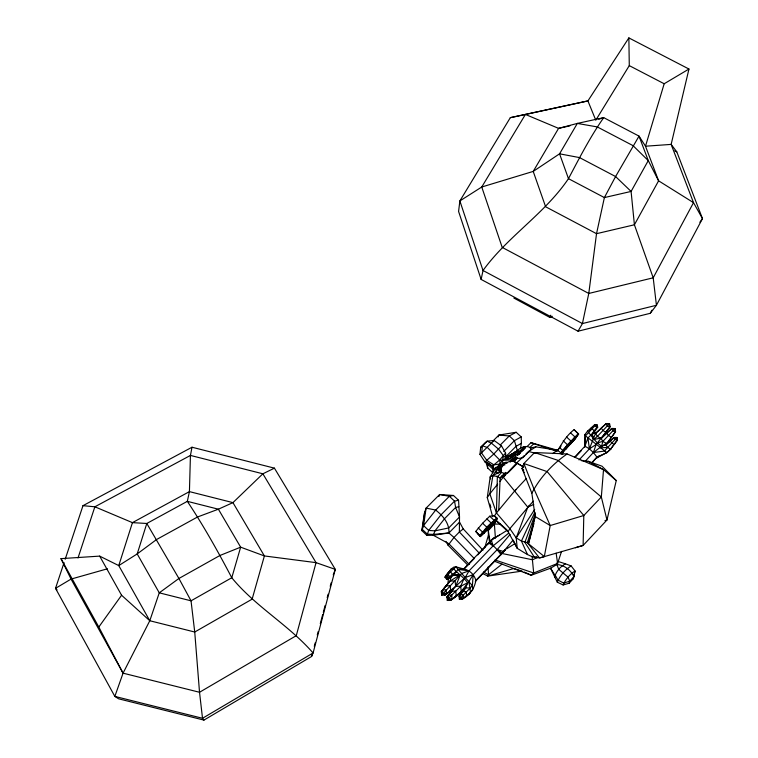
<?xml version="1.0" encoding="UTF-8"?>
<svg xmlns="http://www.w3.org/2000/svg" width="758" height="758" viewBox="0 0 758 758"><rect width="100%" height="100%" fill="white"/><g stroke="black" fill="none" stroke-linecap="round" stroke-linejoin="round"><path stroke-width="1.14" d="M585.432 461.054L593.4 452.517L601.587 446.272L605.879 444.88L614.293 437.451L616.946 437.518L616.946 440.531L610.569 449.134L606.902 452.592L596.972 457.121L591.392 463.091M584.579 447.163L584.844 434.694L587.497 431.141L594.433 424.925L597.029 425.001L597.683 427.237L592.424 434.609L591.079 434.884L587.943 437.944L584.579 447.163L584.844 444.861M494.472 515.781L497.324 518.444L480.165 536.114L475.721 531.434L482.59 523.247L489.696 516.226L494.462 515.781L496.443 512.948L497.343 476.877L501.569 472.471L504.458 473.38L508.144 472.727L516.624 464.086L516.406 463.015C511.271 458.031 500.043 464.635 500.801 471.467L501.569 472.471M467.648 582.712L465.677 587.952L459.054 596.214L459.376 599.227L462.219 599.218C469.41 595.305 474.565 588.663 475.844 580.448C473.93 572.66 465.999 567.202 458.059 569.41L453.701 575.256L448.149 578.96L446.576 579.15L444.946 577.16L446.481 574.791L451.19 568.974L453.587 568.68C457.974 573.635 463.583 577.302 467.648 582.712L460.693 586.266L451.673 595.115L448.357 595.134L448.215 598.991L447.296 600.45L450.603 600.431L459.045 594.281L468.804 581.613L473.163 574.649L497.163 549.664L510.096 534.447M498.745 510.181L500.147 477.957L504.458 473.38M574.621 457.235L584.977 446.187L585.479 435.859L584.844 434.694M508.694 533.139L493.107 545.864L469.088 570.812L465.223 577.539L455.681 586.322L449.778 593.372L453.483 589.013L445.003 595.115L441.706 595.134L441.308 591.6L447.931 583.745L448.31 579.273M499.778 481.548L503.331 477.18L503.549 475.058A16.288 3.572 -60.6 0 0 504.544 473.504M505.577 453.038L499.683 459.973L500.119 463.934L494.927 469.117L492.065 465.744L484.978 461.954L479.956 454.345L480.695 447.258L485.31 442.634L487.129 441.156L494.121 440.483L501.464 445.818L505.577 453.038L506.022 457.955L507.358 456.524L517.847 450.479L502.355 460.277L499.683 459.973L487.432 447.542L482.495 445.799L480.695 447.258M492.709 516.71L487.28 497.599L490.199 476.858L496.111 467.193M482.96 550.242L463.242 528.923L459.547 522.11L448.878 532.978L433.282 535.262L426.906 535.385L421.836 530.6L424.347 513.308L426.11 508.097L439.631 494.529L453.464 495.476L458.571 500.252L459.519 516.984L459.367 531.983L454.004 537.46L448.101 545.267L467.705 565.004M424.783 512.02L422.263 529.368L427.351 534.163L433.623 534.381L448.878 532.978L454.004 537.46L474.3 558.532M524.204 448.215L524.1 447.608L522.954 448.025M554.61 577.075C556.021 571.598 560.399 566.415 565.506 563.838L571.125 565.923L575.047 570.954L573.275 578.752L569.097 583.234L563.137 584.968L557.301 582.201L550.545 568.206L556.855 564.53L557.594 563.421L561.564 551.36M520.481 448.727L521.381 443.316L521.22 436.911L516.16 432.268L498.887 435.064L493.183 440.796M502.346 460.286L492.861 475.816L489.829 493.78L487.28 497.599M495.543 520.149L508.116 531.718L517.221 548.337C525.142 552.942 534.636 560.816 544.31 556.552L550.204 525.54L533.746 488.379L523.854 463.508L534.589 452.554L567.126 453.957L603.52 469.647L616.254 480.572L606.978 520.007L583.11 545.438L575.369 547.75M569.097 583.234L569.741 581.159L568.064 577.16L558.76 569.391L556.855 564.53L557.244 562.483M333.226 574.962L335.292 569.372L316.048 562.644L264.39 555.946L240.656 547.172L219.962 555.472L178.916 578.477L159.265 592.832L149.79 620.745L123.061 673.161L114.837 696.403L202.519 718.281L313.082 652.989L335.292 569.372L274.424 468.15L192.011 447.229L190.438 455.425L189.424 491.62L187.33 501.341C203.675 525.872 218.086 551.663 231.777 577.748C255.37 606.59 288.722 624.943 313.082 652.989L311.566 656.494L203.94 720.1L118.627 698.819L114.837 696.403L55.523 588.341L64.06 562.644M573.275 578.752L575.047 570.954C569.912 574.27 565.449 579.349 563.137 584.968M481.131 279.427L483.017 270.492C507.737 236.335 544.784 213.747 568.472 178.661C579.463 157.92 590.207 136.895 603.709 117.642L639.032 136.118L645.503 146.209L658.598 180.821L693.513 202.651L702.476 218.617L656.428 305.284L650.26 313.31L578.051 331.208L481.131 279.427L458.581 211.435L459.869 200.936L510.314 117.67L587.914 100.918L628.865 37.9L688.956 69.035L671.143 144.399L693.513 202.651L653.197 277.807L656.428 305.284L582.428 323.562L483.017 270.492L459.869 200.936L481.747 187.008L533.215 171.412L559.565 153.817L577.331 123.421L603.709 117.642L598.754 119.243M447.931 583.745L450.119 581.045L451.076 576.649M601.587 446.272L602.875 441.374L614.994 428.573L615.562 431.728L607.234 442.899L601.587 446.272C595.617 442.217 591.903 436.456 587.497 431.141M311.566 656.494L312.163 654.23M314.276 646.299L315.176 642.907M317.28 634.977L318.189 631.585M320.293 623.654L322.7 614.596M323.296 612.331L325.106 605.538M327.21 597.607L328.119 594.215M330.223 586.285L331.123 582.883M533.983 523.276L528.487 543.77L544.31 556.552M557.301 582.201C559.906 575.644 565.117 569.713 571.125 565.923M500.119 463.934L493.903 464.844L486.901 460.494L481.586 453.066L482.495 445.799L487.129 441.156L491.629 443.335L498.612 449.181L503.587 456.022L502.355 460.277L502.924 463.451M484.694 547.901L488.436 535.139L488.275 530.505L490.388 526.44M688.956 69.035L664.179 83.759L645.503 146.209L671.143 144.399L676.799 151.865L702.476 218.617L699.88 222.227M497.646 484.173L489.829 493.78L496.443 512.948L509.869 528.667L516.226 537.896L521.428 541.041L527.407 542.633L528.487 543.77L535.139 516.492L531.86 493.221L522.091 468.52L523.854 463.508L547.153 471.609L583.802 515.506L583.11 545.438L539.488 557.992L527.407 542.633L535.423 516.037M592.311 435.357L593.571 439.517L601.776 437.944L610.086 426.763L609.508 423.608L605.936 423.779L595.494 433.443L589.392 448.859L579.027 459.954M78.017 557.954L94.864 506.799L190.438 455.425L262.874 473.797L274.424 468.15M65.169 559.3L82.982 505.671L192.011 447.229M610.086 426.763L596.101 444.529L593.4 452.517L596.972 457.121L591.752 463.157M421.836 530.6L423.57 525.597L426.11 508.097L435.689 510.058C442.757 515.705 449.693 523.276 448.878 532.978M438.901 496.547L439.631 494.529L449.371 496.282L453.464 495.476M426.906 535.385L428.706 530.439L440.881 514.938L454.554 501.133L458.571 500.252M535.347 513.735L524.896 542.34L534.428 557.291L536.636 556.59M617.382 440.256L614.956 439.394L613.847 437.717L616.946 437.518L617.382 440.256L610.569 449.134L607.537 447.438L605.879 444.88L615.562 431.728M513.839 541.231L517.221 548.337L516.226 537.896L527.795 507.168L533.442 501.152M531.86 493.221C539.772 477.654 552.686 463.896 567.126 453.957M477.777 554.884L491.307 540.094L493.534 538.133L499.569 535.082M521.371 451.531C518.311 453.246 522.935 449.892 520.519 452.308C520.035 451.427 519.59 452.308 520.594 451.626C520.784 449.826 518.538 452.886 520.358 451.986M454.393 597.749L456.221 595.532L455.748 591.107L451.607 591.145L446.898 596.916L448.215 598.991L450.603 600.431L461.262 591.6L460.693 586.266L463.934 578.752M550.706 315.233L549.768 317.384L513.877 298.055M498.091 436.883L498.887 435.064L509.281 435.954L516.16 432.268M488.256 462.806L487.621 464.228L487.697 468.018L492.624 472.585L493.278 467.459L492.492 465.952M475.275 581.538L500.422 555.226L513.1 540.047M534.816 512.285L521.428 541.041L527.502 554.619M533.784 504.402L527.795 507.168L503.331 477.18L505.567 472.386M510.447 461.944L511.366 459.983L516.634 457.036L502.355 460.277L511.366 459.983L515.317 458.031M557.414 451.124C561.991 443.203 566.662 435.424 574.09 429.663L578.61 434.078L575.028 439.043L561.29 454.127M495.931 520.935L494.396 524.11L488.275 530.505L490.075 541.979M524.1 447.608C525.844 449.835 525.502 445.164 523.38 447.959L522.404 449.058C519.258 450.214 528.203 448.272 521.665 449.333M475.721 531.434L480.032 535.48L480.259 536.56C483.822 529.093 490.379 523.352 496.774 518.254L497.324 518.444L495.874 520.49L480.259 536.56L477.303 533.424M480.259 536.56L483.784 533.414L486.93 527.303L482.59 523.247M483.784 533.414L487.612 529.766L491.156 522.954L486.825 518.898M490.587 526.838L494.026 520.263L489.696 516.226M496.462 520.68L495.874 520.49L497.333 518.444M650.26 313.31L651.908 310.212M578.051 331.208L582.428 323.562L588.776 293.46L596.527 233.691L604.382 197.582L615.591 176.538L639.032 136.118L648.27 160.582L658.598 180.821L634.408 224.785L596.527 233.691L545.627 206.763L533.215 171.412L558.58 128.358L577.331 123.421L597.276 126.918L633.015 145.631L648.27 160.582L631.092 191.433L634.408 224.785L653.197 277.807L588.776 293.46L502.194 247.383L481.747 187.008L525.417 114.439L587.914 100.918L595.788 120.2L629.282 65.624L628.865 37.9M508.116 531.718L509.869 528.667L529.387 505.529M562.9 452.403L567.467 444.728L578.354 433.548L575.028 439.043L560.996 453.483M566.055 449.039L570.878 440.976L566.605 437.072M570.461 444.207L574.886 436.845L570.622 432.96M441.706 595.134L461.641 573.474L469.088 570.812L458.059 569.41L455.937 566.813L453.853 567.079L451.19 568.974L449.456 571.665M557.585 450.375L561.062 446.045M459.376 599.227L472.395 585.688L473.163 574.649L465.223 577.539M516.226 537.896L534.684 509.48M123.061 673.161L98.805 627.027L121.583 595.238L99.668 556.116L60.991 558.637L71.062 579.084L123.061 673.161L199.525 692.272L296.283 635.659L316.048 562.644L262.874 473.797L232.943 502.63L218.38 509.196L197.554 516.975L156.612 539.497L137.198 553.927L118.76 565.591L99.668 556.116M510.039 461.764L511.366 459.983L523.134 466.691L516.691 462.93L524.346 455.558M560.844 452.914L567.467 444.728L563.203 440.834M591.079 434.884L596.811 427.398L597.029 425.001L594.433 424.925L596.811 427.398L597.683 427.237L597.029 425.001L594.926 425.806L585.479 435.859L606.902 452.592L611.242 448.708M444.207 588.075L450.119 581.045L460.352 574.678L455.681 586.322L445.003 595.115L442.606 593.656L441.308 591.6L446.017 585.849L450.148 585.801L450.631 590.226L448.812 592.443M468.539 594.755L470.443 592.462L469.979 587.914L465.677 587.952L461.12 593.542M448.357 595.134L446.898 596.916L447.296 600.45M496.443 512.948L514.53 491.118L526.156 478.705M465.052 597.276L470.443 592.462M471.135 591.628L472.803 589.639L472.395 585.688L458.059 569.41M501.464 445.818L493.733 454.089L484.978 461.954M494.121 440.483L479.956 454.345M488.341 543.893L493.534 538.133M616.946 437.518L604.268 451.124L593.4 452.517L589.392 448.859L584.977 446.187M500.422 555.226L505.643 549.455L503.435 551.454L497.163 549.664L489.621 541.989L490.189 541.923M501 476.877L503.331 477.18L516.681 462.939M575.019 457.339L581.395 450.555M556.855 564.53C564.322 565.004 570.755 570.035 573.939 576.667L569.741 581.159L563.696 583.11L557.916 580.022L555.093 574.934M527.407 542.633L529.027 540.937M475.844 580.448L500.82 554.344L497.163 549.664L502.27 553.245M463.972 569.249L474.527 558.258M560.219 453.748L576.506 436.987M514.53 491.118L516.132 489.479M524.223 472.67L522.091 468.52L523.731 466.852M516.501 454.573L518.737 454.165L516.501 454.573L517.979 455.179L516.653 454.791M518.737 454.165C515.506 453.644 519.732 453.038 518.823 454.317L516.975 454.449L518.965 453.796M519.135 451.901C522.376 453.616 516.065 453.71 518.538 452.99L519.069 452.337M521.58 451.143L520.253 450.764L519.429 451.815L520.206 451.768M521.94 450.394C522.774 452.09 519.979 449.352 521.722 450.015L523.172 449.901L521.722 450.015M522.944 448.414L523.228 447.741C524.384 446.443 526.09 448.054 524.166 448.054M517.6 453.834L519.126 454.014M517.951 453.483L519.296 452.592L518.917 452.119M521.817 449.551L523.172 448.66L522.793 448.196M518.747 452.981L519.239 452.479L519.77 453.123L518.747 452.981L519.808 453.312M520.348 451.247L519.732 451.73L520.253 450.764M522.613 449.049L523.105 448.546L523.645 449.191L522.613 449.049L523.683 449.38M524.65 447.173L524.271 447.77L525.313 447.533M518.898 453.199L519.145 452.374M520.831 451.209L520.386 451.796L521.011 451.522M522.774 449.267L523.02 448.442M524.811 447.391L524.527 448.044L525.521 447.144M519.922 452.829L517.799 453.265M520.935 450.072L521.874 450.233L521.883 451.209M523.172 449.901L521.874 450.233L523.02 449.684M503.331 477.18L504.913 475.569M506.268 456.202L515.952 446.396L521.381 443.316M503.71 451.474L514.407 440.673L521.22 436.911M492.065 465.744L494.112 464.635M500.223 445.079L509.281 435.954L514.407 440.673L517.761 451.901M512.351 461.196L515.961 457.595L518.889 458.448L522.916 457.671L531.026 449.418L530.752 448.158C525.512 443.392 514.417 449.797 515.184 456.619L515.961 457.595M487.612 529.766L496.613 520.879L495.874 520.49M527.217 446.415L531.026 442.663L557.49 450.261L562.881 454.364M530.06 447.334L533.803 443.724L556.306 451.076M526.043 453.919L528.591 451.465L535.906 446.85L557.49 450.261L552.667 453.559M589.572 430.203L592.424 427.465L591.316 427.664L591.932 428.763L594.281 430.752L595.381 430.544M592.633 433.32L595.494 433.443L600.327 429.199M601.776 437.944L611.943 428.45L614.994 428.573L615.051 432.032L612.71 430.677L611.422 428.744L611.943 428.45M595.494 433.443L597.389 436.39L600.961 438.408L611.422 428.744L614.994 428.573M605.879 444.88L614.293 437.451M606.466 423.495L601.246 428.043L602.828 430.459L605.765 432.145L606.438 431.776M609.508 423.608L605.936 423.779L607.215 425.702L609.555 427.057L609.508 423.608L597.389 436.39L593.571 439.517L592.424 434.609M506.931 463.327L506.401 462.105C501.493 462.882 496.651 467.885 495.959 472.803L498.243 473.011L501.199 471.125A35.683 10.944 -47.1 0 1 501.616 470.481M599.133 455.861L596.527 458.059L607.499 452.213M493.903 464.844L499.683 459.973M463.782 590.255L461.262 591.6L465.677 587.952M463.242 528.923L459.367 531.983L479.388 553.274M461.262 591.6L463.11 590.131M502.023 564.113L488.597 574.735L487.782 576.118L482.656 573.484M456.041 571.674L449.693 576.582L446.5 577.634L444.946 577.16L448.565 572.157L450.536 571.911L455.937 566.813L463.678 568.964L488.692 542.984L493.107 545.864L491.307 540.094L506.827 530.524M501.209 469.24C496.613 472.243 501.275 464.133 503.738 465.478M501.123 469.941L499.446 470.983L498.034 470.86C498.451 467.809 501.455 464.701 504.496 464.228L504.828 464.986M515.715 454.307C509.186 458.552 510.598 454.326 515.99 453.085M596.101 444.529L589.392 448.859L587.943 437.944M506.638 548.83L514.644 543.818M614.691 444.046L614.141 444.387L611.64 442.975L610.266 440.872L610.825 440.54M515.658 454.762C505.794 460.182 510.987 453.445 516.937 452.384M611.905 436.731L611.251 437.12L608.323 435.443L606.722 433.007L607.385 432.638M490.644 479.009L490.199 476.858L501.019 471.429M552.014 316.19L549.768 317.384L552.061 316.835M537.801 557.272L532.599 559.792L500.972 553.283M517.543 451.323L509.48 455.501L507.301 458.287L510.106 458.031L513.896 456.022A34.603 7.068 -28.8 0 1 515.914 454.705M524.252 447.826L523.001 447.978L523.949 449.115M604.96 520.67L606.978 520.007L601.331 496.992L603.52 469.647L588.199 461.29L581.215 460.627M107.399 568.803L71.062 579.084L55.523 588.341L57.03 589.838M597.655 442.805L602.875 441.374L606.428 443.383L606.571 444.463M458.817 506.695L455.615 507.481L444.728 518.51L434.969 530.865L433.282 535.262L448.783 543.685L469.259 564.407M569.855 125.885L558.58 128.358L525.417 114.439L510.314 117.67M530.259 447.978L535.906 446.85M515.052 451.664L518.188 451.114M522.158 571.096L487.782 576.118L513.64 568.538L521.087 570.783M448.67 577.596L450.64 577.35L452.573 574.393L450.536 571.911L448.063 574.592L446.5 577.634L446.576 579.15M452.45 575.436L460.352 574.678L453.701 575.256M600.184 447.826L607.537 447.438M450.119 581.045L455.103 580.979L455.681 586.322L460.693 586.266M500.147 524.034L494.396 524.11L495.419 538.227M494.87 469.079L492.634 468.87L487.621 464.228L486.769 462.191M82.982 505.671L94.864 506.799L132.442 522.641L146.796 523.475L187.33 501.341L218.38 509.196L240.656 547.172L231.777 577.748L191.035 600.819L159.265 592.832L137.198 553.927L146.796 523.475L178.916 578.477L191.035 600.819L194.73 632.02L199.525 692.272L202.519 718.281L203.94 720.1M459.045 594.281L461.129 594.48M492.861 475.816L498.195 476.507M149.79 620.745L194.73 632.02L252.13 599.152L264.39 555.946L232.943 502.63L189.424 491.62L132.442 522.641L118.76 565.591L149.79 620.745L121.583 595.238M528.591 451.465L535.101 453.199M523.977 446.983L525.673 447.362M594.196 432.392L596.328 432.989M520.196 451.029L521.731 451.361M517.449 453.616L518.586 453.947M516.975 454.449L518.027 454.753M558.21 561.507L565.506 563.838M534.589 452.554L558.049 460.381L601.331 496.992L583.802 515.506L550.204 525.54L535.139 516.492L535.101 513.033M494.983 559.944L533.689 572.991L557.594 563.421L556.145 553.207M588.199 461.29L602.013 466.198L616.254 480.572M531.026 442.663L533.803 443.724M494.69 561.318L531.273 575.246L550.545 568.206L554.903 575.133M497.343 476.877L500.147 477.957M524.185 572.025L531.273 575.246L533.689 572.991L532.097 556.514M483.452 572.101L488.597 574.735L487.991 567.031M629.282 65.624L664.179 83.759M594.433 424.925L595.807 425.645L595.314 424.774L596.565 425.835M674.715 150.776L676.799 151.865M505.529 455.255L507.358 456.524M503.587 456.022L506.022 457.955M496.774 520.86L506.95 529.842M559.868 447.845L562.711 450.441L578.61 434.078L574.09 429.663M489.09 463.583L493.278 467.459M493.903 515.582L496.774 518.254L480.032 535.48L482.552 532.059L478.213 528.004M522.091 468.52L523.75 470.083M450.1 590.567L451.683 592.064M519.287 452.119L520.073 453.047M600.961 438.408L602.875 441.374M445.922 541.354L448.101 545.267M60.991 558.637L98.805 627.027M485.698 461.565L487.697 468.018M489.876 504.042L490.881 507.405M468.804 581.613L469.979 587.914M488.436 535.139L489.696 542.813M503.549 475.058A7.561 2.729 -40.9 0 1 501.55 476.166M442.757 589.819L442.606 593.656L446.462 593.334L446.064 589.781L442.757 589.819M460.314 594.698L460.153 598.024L462.219 599.218L466.634 595.381L466.236 591.61L462.683 591.647L459.054 596.214L460.153 598.024L463.479 597.702L463.157 594.679L460.314 594.698M500.46 468.87L499.361 469.932L500.46 468.87M512.541 455.406L511.224 456.155L512.541 455.406M449.693 576.582L448.149 578.96L446.5 577.634L446.481 574.791L448.063 574.592L449.693 576.582M435.689 510.058L423.57 525.597L428.706 530.439L434.969 530.865L448.745 527.928L459.519 516.984L455.615 507.481L454.554 501.133L449.371 496.282L435.689 510.058M451.673 595.115L448.215 598.991L452.062 598.659L451.673 595.115M517.231 458.22L514.076 461.357L517.231 458.22M631.092 191.433L604.382 197.582L568.472 178.661L559.565 153.817L579.548 157.598L615.591 176.538L631.092 191.433"/></g></svg>
